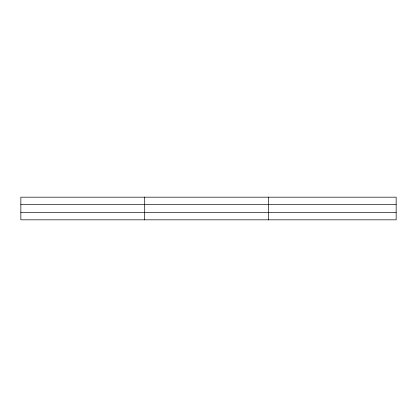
<?xml version="1.0" encoding="UTF-8"?>
<svg xmlns="http://www.w3.org/2000/svg" width="417" height="417" viewBox="0 0 417 417"><rect width="100%" height="100%" fill="white"/><g stroke="black" fill="none" stroke-linecap="round" stroke-linejoin="round"><path stroke-width="0.63" d="M144.699 219.822L144.699 197.178M268.548 219.822L268.548 197.178M396.15 204.648L396.15 197.178L20.85 197.178L20.85 219.822L396.15 219.822L396.15 204.648L20.85 204.648M20.85 212.352L396.15 212.352"/></g></svg>
